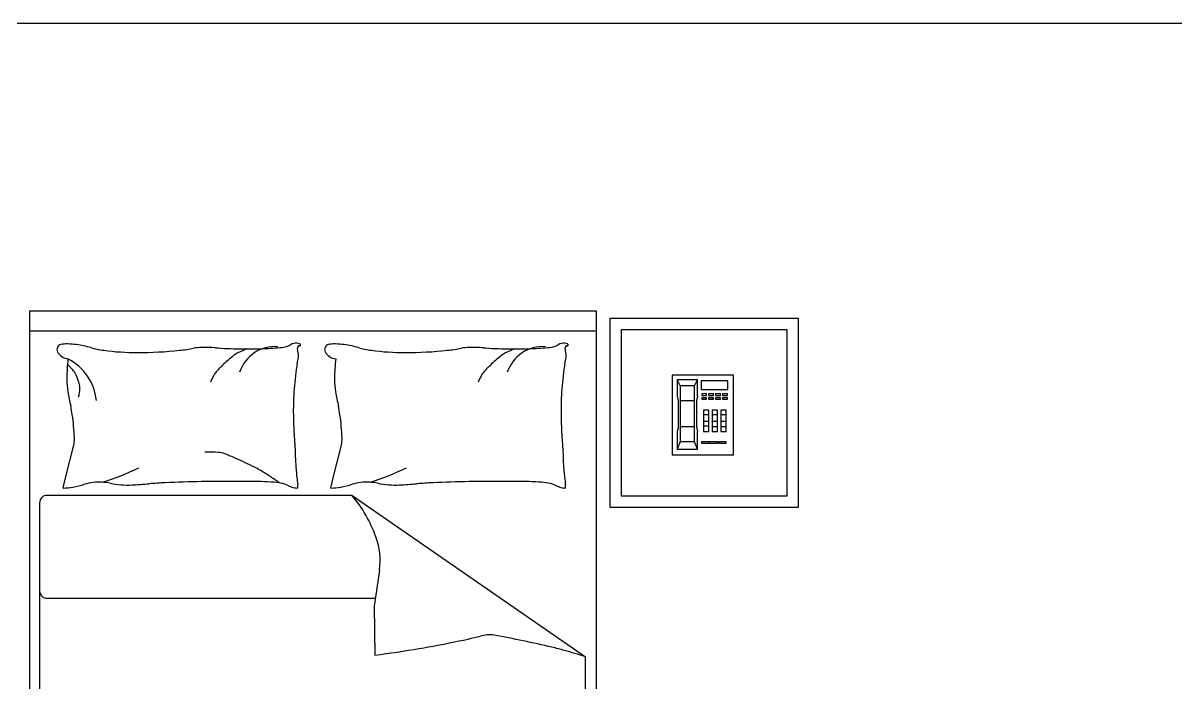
# Model space of a CAD drawing. Header units: inches. Extents: x 11.4 to 53.9, y 13.7 to 38.5.
# Drawn here: x 13.627 to 16.681, y 20.672 to 22.419 of the extents above; entities that cross this region are included whole.
import ezdxf

# ---------------------------------------------------------------- set-up
doc = ezdxf.new("R2010")
doc.units = ezdxf.units.IN
doc.header["$MEASUREMENT"] = 0
for name, color, linetype in [('02', 2, 'Continuous'), ('1', 1, 'Continuous'), ('4', 4, 'Continuous')]:
    doc.layers.add(name, color=color, linetype=linetype)

msp = doc.modelspace()

# ---------------------------------------------------------------- linework, layer by layer
at = {"layer": '02'}
for p, q in [((13.6451, 21.6046), (15.1451, 21.6046)), ((13.7404, 21.2187), (13.7611, 21.3013)), ((14.4497, 21.2187), (14.4703, 21.3013)), ((13.7329, 21.1887), (13.7404, 21.2187)), ((14.4422, 21.1887), (14.4497, 21.2187)), ((14.4986, 21.1685), (13.6909, 21.1685)), ((14.4986, 21.1685), (15.1167, 20.7411)), ((13.6709, 21.1485), (13.6709, 19.6892)), ((14.5711, 20.9708), (14.5575, 20.8754)), ((13.6909, 20.8959), (14.5604, 20.8959)), ((14.5575, 20.8754), (14.5592, 20.7453)), ((15.1167, 19.6892), (15.1167, 20.7411))]:
    msp.add_line(p, q, dxfattribs=at)
msp.add_lwpolyline([(15.6514, 21.6073), (15.2114, 21.6073), (15.2114, 21.1673), (15.6514, 21.1673)], close=True, dxfattribs=at)
for centre, radius, start, end in [((13.7299, 21.5549), 0.0131, 101.2724, 206.5805), ((13.745, 21.4791), 0.0904, 90, 101.2724), ((13.745, 21.4083), 0.1611, 81.5628, 90), ((13.7239, 21.2663), 0.3048, 74.256, 81.5628), ((14.3082, 21.6139), 0.0539, 275.2592, 300.6513), ((14.3505, 21.5427), 0.0289, 85.6975, 120.6513), ((14.3507, 21.5465), 0.0251, 68.2117, 85.6975), ((14.3585, 21.5605), 0.00428, 78.1069, 158.0096), ((14.3598, 21.567), 0.00232, 258.1069, 19.564), ((14.3588, 21.5666), 0.00342, 19.564, 68.2117), ((14.4391, 21.5549), 0.0131, 101.2724, 206.5805), ((14.4542, 21.4791), 0.0904, 90, 101.2724), ((14.4542, 21.4083), 0.1611, 81.5628, 90), ((14.4331, 21.2663), 0.3048, 74.256, 81.5628), ((15.0175, 21.6139), 0.0539, 275.2592, 300.6513), ((15.0597, 21.5427), 0.0289, 85.6975, 120.6513), ((15.06, 21.5465), 0.0251, 68.2117, 85.6975), ((15.0677, 21.5605), 0.00428, 78.1069, 158.0096), ((15.0691, 21.567), 0.00232, 258.1069, 19.564), ((15.068, 21.5666), 0.00342, 19.564, 68.2117), ((13.7487, 21.5643), 0.0342, 206.5805, 265.5998), ((13.8723, 21.7928), 0.2422, 254.256, 262.4531), ((13.9302, 22.2294), 0.6827, 262.4531, 270), ((13.9302, 22.5957), 1.049, 270, 276.0867), ((13.9853, 22.0789), 0.5293, 276.0867, 280.1899), ((14.1059, 21.408), 0.1524, 92.5386, 100.1899), ((14.1119, 21.2708), 0.2897, 85.1982, 92.5386), ((14.2093, 22.4296), 0.8732, 265.1982, 269.4243), ((14.4268, 21.2307), 0.3916, 128.3886, 133.8115), ((14.2313, 21.4775), 0.0768, 117.2396, 128.3886), ((14.3033, 21.3377), 0.234, 110.8603, 117.2396), ((14.2946, 21.4632), 0.0992, 85.7841, 161.5603), ((14.2155, 23.0507), 1.4943, 269.4243, 271.9079), ((14.2379, 22.3776), 0.8208, 271.9079, 275.2592), ((14.369, 21.5563), 0.0156, 158.0096, 201.421), ((14.3239, 21.5386), 0.0328, 351.8665, 21.421), ((14.4579, 21.5643), 0.0342, 206.5805, 265.5998), ((14.5816, 21.7928), 0.2422, 254.256, 262.4531), ((14.6394, 22.2294), 0.6827, 262.4531, 270), ((14.6394, 22.5957), 1.049, 270, 276.0867), ((14.6945, 22.0789), 0.5293, 276.0867, 280.1899), ((14.8151, 21.408), 0.1524, 92.5386, 100.1899), ((14.8212, 21.2708), 0.2897, 85.1982, 92.5386), ((14.9185, 22.4296), 0.8732, 265.1982, 269.4243), ((15.1361, 21.2307), 0.3916, 128.3886, 133.8115), ((14.9405, 21.4775), 0.0768, 117.2396, 128.3886), ((15.0125, 21.3377), 0.234, 110.8603, 117.2396), ((15.0039, 21.4632), 0.0992, 85.7841, 161.5603), ((14.9248, 23.0507), 1.4943, 269.4243, 271.9079), ((14.9472, 22.3776), 0.8208, 271.9079, 275.2592), ((15.0782, 21.5563), 0.0156, 158.0096, 201.421), ((15.0332, 21.5386), 0.0328, 351.8665, 21.421), ((14.2348, 21.4771), 0.4918, 173.7676, 180), ((13.6913, 21.4417), 0.0899, 41.4429, 53.7359), ((13.6819, 21.4058), 0.1399, 5.6311, 62.7964), ((14.3116, 21.3508), 0.2252, 133.8115, 140.9651), ((14.5473, 21.4755), 0.1983, 167.8905, 172.3191), ((14.1128, 21.5688), 0.246, 347.8905, 351.8665), ((14.9441, 21.4771), 0.4918, 173.7676, 180), ((15.0208, 21.3508), 0.2252, 133.8115, 140.9651), ((15.2565, 21.4755), 0.1983, 167.8905, 172.3191), ((14.8221, 21.5688), 0.246, 347.8905, 351.8665), ((13.947, 21.4771), 0.204, 180, 189.6844), ((13.7192, 21.4664), 0.0526, 25.3551, 41.4429), ((13.6302, 21.4242), 0.1511, 21.8149, 25.3551), ((13.5796, 21.404), 0.2056, 18.7799, 21.8149), ((14.3078, 21.3901), 0.2002, 151.6832, 156.9972), ((14.175, 21.4616), 0.0493, 140.9651, 151.6832), ((15.2556, 21.38), 0.9131, 172.3191, 176.6313), ((14.6562, 21.4771), 0.204, 180, 189.6844), ((15.017, 21.3901), 0.2002, 151.6832, 156.9972), ((14.8842, 21.4616), 0.0493, 140.9651, 151.6832), ((15.9648, 21.38), 0.9131, 172.3191, 176.6313), ((14.6154, 21.5912), 0.882, 189.6844, 192.1984), ((13.7211, 21.4521), 0.0562, 0, 18.7799), ((13.6857, 21.4521), 0.0915, 345.3149, 0), ((15.3246, 21.5912), 0.882, 189.6844, 192.1984), ((15.0217, 21.3938), 0.6787, 176.6313, 181.6331), ((15.7309, 21.3938), 0.6787, 176.6313, 181.6331), ((13.4433, 21.3378), 0.3171, 8.0051, 12.1984), ((13.105, 21.2902), 0.6588, 2.6649, 8.0051), ((14.1525, 21.3378), 0.3171, 8.0051, 12.1984), ((13.8142, 21.2902), 0.6588, 2.6649, 8.0051), ((15.7079, 21.4134), 1.3652, 181.6331, 183.055), ((16.4171, 21.4134), 1.3652, 181.6331, 183.055), ((13.6954, 21.3177), 0.0677, 345.9548, 2.6649), ((27.9608, 22.0673), 13.6356, 183.05496, 183.50486), ((14.4046, 21.3177), 0.0677, 345.9548, 2.6649), ((28.67, 22.0673), 13.6356, 183.05496, 183.50486), ((14.1254, 21.011), 0.2721, 85.9172, 93.5552), ((14.1406, 21.2245), 0.058, 69.3257, 85.9172), ((13.9822, 20.8047), 0.5066, 65.6735, 69.3257), ((13.6009, 19.9613), 1.4323, 63.5015, 65.6735), ((13.6181, 21.909), 0.7387, 287.1982, 295.3111), ((14.1005, 20.9633), 0.3126, 57.865, 63.5015), ((14.6713, 21.2533), 0.3212, 183.5049, 189.9984), ((14.3273, 21.909), 0.7387, 287.1982, 295.3111), ((15.3806, 21.2533), 0.3212, 183.5049, 189.9984), ((13.8258, 21.0836), 0.1197, 96.4341, 107.3864), ((13.8287, 21.0576), 0.1459, 78.4414, 96.4341), ((13.904, 21.426), 0.2301, 258.4414, 272.7491), ((13.8477, 22.5993), 1.4048, 272.7491, 274.6176), ((14.0587, 19.9866), 1.2165, 92.6096, 94.6176), ((14.1564, 17.8431), 3.3622, 90.9704, 92.6096), ((14.1963, 15.4871), 5.7185, 89.7135, 90.9704), ((14.2191, 20.0416), 1.164, 86.426, 89.7135), ((13.8792, 20.611), 0.7286, 54.1737, 57.865), ((14.2826, 21.0577), 0.1459, 77.131, 86.426), ((14.305, 21.1558), 0.0453, 62.7159, 77.131), ((14.535, 21.0836), 0.1197, 96.4341, 107.3864), ((14.538, 21.0576), 0.1459, 78.4414, 96.4341), ((14.6133, 21.426), 0.2301, 258.4414, 272.7491), ((14.5569, 22.5993), 1.4048, 272.7491, 274.6176), ((14.768, 19.9866), 1.2165, 92.6096, 94.6176), ((14.8657, 17.8431), 3.3622, 90.9704, 92.6096), ((14.9056, 15.4871), 5.7185, 89.7135, 90.9704), ((14.9283, 20.0416), 1.164, 86.426, 89.7135), ((14.9918, 21.0577), 0.1459, 77.131, 86.426), ((15.0142, 21.1558), 0.0453, 62.7159, 77.131), ((13.6909, 21.1485), 0.02, 90, 180), ((13.7338, 21.1884), 0.000917, 165.9551, 274.0829), ((13.7146, 21.4576), 0.2708, 274.0829, 279.4841), ((13.7214, 21.4171), 0.2297, 279.4841, 287.3864), ((14.3609, 21.2642), 0.0767, 242.7159, 253.7788), ((14.3639, 21.2745), 0.0875, 253.7788, 262.8796), ((14.3532, 21.189), 0.00132, 262.8796, 343.3022), ((14.336, 21.1942), 0.0193, 343.3022, 9.9984), ((14.4431, 21.1884), 0.000917, 165.9551, 274.0829), ((14.4238, 21.4576), 0.2708, 274.0829, 279.4841), ((14.4306, 21.4171), 0.2297, 279.4841, 287.3864), ((14.2098, 20.9292), 0.3751, 20.1488, 39.6445), ((15.0701, 21.2642), 0.0767, 242.7159, 253.7788), ((15.0731, 21.2745), 0.0875, 253.7788, 262.8796), ((15.0625, 21.189), 0.00132, 262.8796, 343.3022), ((15.0452, 21.1942), 0.0193, 343.3022, 9.9984), ((14.3928, 20.9963), 0.1801, 351.8644, 20.1488), ((13.6909, 20.9159), 0.02, 180, 270), ((14.2499, 23.3156), 2.588, 279.495, 281.6741), ((14.2645, 23.2449), 2.5158, 281.6741, 283.1904), ((14.8829, 20.6064), 0.1942, 97.7304, 103.1904), ((14.8646, 20.7412), 0.0581, 79.2724, 97.7304), ((14.1188, 16.8048), 4.0646, 77.0745, 79.2724), ((14.0532, 24.4913), 3.7801, 277.692, 279.495), ((14.881, 20.1256), 0.6574, 74.0648, 77.0745), ((14.5576, 18.9932), 1.8351, 72.2636, 74.0648)]:
    msp.add_arc(centre, radius, start, end, dxfattribs=at)
at = {"layer": '1'}
for p, q in [((11.748, 22.4193), (32.0742, 22.4193)), ((15.5095, 21.4869), (15.3465, 21.4869)), ((15.3465, 21.4869), (15.3465, 21.2761)), ((15.3604, 21.4742), (15.3604, 21.4309)), ((15.4141, 21.4742), (15.3604, 21.4742)), ((15.3604, 21.4742), (15.3677, 21.4587)), ((15.4062, 21.4587), (15.4141, 21.4742)), ((15.4141, 21.4309), (15.4141, 21.4746)), ((15.5095, 21.2761), (15.5095, 21.4869)), ((15.3677, 21.4587), (15.3677, 21.3105)), ((15.4062, 21.4587), (15.3677, 21.4587)), ((15.4062, 21.3105), (15.4062, 21.4587)), ((15.4234, 21.4714), (15.4234, 21.4489)), ((15.4944, 21.4714), (15.4234, 21.4714)), ((15.4234, 21.4489), (15.4944, 21.4489)), ((15.4944, 21.4489), (15.4944, 21.4714)), ((15.3604, 21.4309), (15.3629, 21.4197)), ((15.3629, 21.4197), (15.3629, 21.3474)), ((15.4062, 21.4187), (15.3677, 21.4187)), ((15.4141, 21.4309), (15.4109, 21.4197)), ((15.4109, 21.4197), (15.4109, 21.3487)), ((15.4251, 21.437), (15.4251, 21.4328)), ((15.4378, 21.437), (15.4251, 21.437)), ((15.4251, 21.4328), (15.4378, 21.4328)), ((15.4251, 21.4271), (15.4251, 21.4229)), ((15.4378, 21.4271), (15.4251, 21.4271)), ((15.4251, 21.4229), (15.4378, 21.4229)), ((15.4378, 21.4328), (15.4378, 21.437)), ((15.4378, 21.4229), (15.4378, 21.4271)), ((15.4434, 21.437), (15.4434, 21.4328)), ((15.4562, 21.437), (15.4434, 21.437)), ((15.4434, 21.4328), (15.4562, 21.4328)), ((15.4434, 21.4271), (15.4434, 21.4229)), ((15.4562, 21.4271), (15.4434, 21.4271)), ((15.4434, 21.4229), (15.4562, 21.4229)), ((15.4562, 21.4328), (15.4562, 21.437)), ((15.4562, 21.4229), (15.4562, 21.4271)), ((15.4618, 21.437), (15.4618, 21.4328)), ((15.4745, 21.437), (15.4618, 21.437)), ((15.4618, 21.4328), (15.4745, 21.4328)), ((15.4618, 21.4271), (15.4618, 21.4229)), ((15.4745, 21.4271), (15.4618, 21.4271)), ((15.4618, 21.4229), (15.4745, 21.4229)), ((15.4745, 21.4328), (15.4745, 21.437)), ((15.4745, 21.4229), (15.4745, 21.4271)), ((15.4802, 21.437), (15.4802, 21.4328)), ((15.4929, 21.437), (15.4802, 21.437)), ((15.4802, 21.4328), (15.4929, 21.4328)), ((15.4802, 21.4271), (15.4802, 21.4229)), ((15.4929, 21.4271), (15.4802, 21.4271)), ((15.4802, 21.4229), (15.4929, 21.4229)), ((15.4929, 21.4328), (15.4929, 21.437)), ((15.4929, 21.4229), (15.4929, 21.4271)), ((15.4438, 21.3941), (15.43, 21.3941)), ((15.43, 21.3941), (15.43, 21.338)), ((15.43, 21.3825), (15.4438, 21.3825)), ((15.4438, 21.338), (15.4438, 21.3941)), ((15.4664, 21.3941), (15.4526, 21.3941)), ((15.4526, 21.3941), (15.4526, 21.338)), ((15.4526, 21.3825), (15.4664, 21.3825)), ((15.4664, 21.338), (15.4664, 21.3941)), ((15.4759, 21.3941), (15.4759, 21.338)), ((15.4897, 21.3941), (15.4759, 21.3941)), ((15.4759, 21.3825), (15.4897, 21.3825)), ((15.4897, 21.338), (15.4897, 21.3941)), ((15.3677, 21.3508), (15.4062, 21.3508)), ((15.4438, 21.3645), (15.43, 21.3645)), ((15.43, 21.3528), (15.4438, 21.3528)), ((15.4664, 21.3645), (15.4526, 21.3645)), ((15.4897, 21.3645), (15.4759, 21.3645)), ((15.3629, 21.3474), (15.3604, 21.3378)), ((15.3604, 21.3378), (15.3604, 21.2911)), ((15.4109, 21.3487), (15.4141, 21.3378)), ((15.4141, 21.2906), (15.4141, 21.3378)), ((15.43, 21.338), (15.4438, 21.338)), ((15.4664, 21.3496), (15.4526, 21.3496)), ((15.4526, 21.338), (15.4664, 21.338)), ((15.4897, 21.3496), (15.4759, 21.3496)), ((15.4759, 21.338), (15.4897, 21.338)), ((15.3677, 21.3105), (15.3604, 21.2911)), ((15.3604, 21.2911), (15.4141, 21.2911)), ((15.4062, 21.3105), (15.3677, 21.3105)), ((15.4141, 21.2911), (15.4062, 21.3105)), ((15.4247, 21.3105), (15.4247, 21.3065)), ((15.4671, 21.3105), (15.4247, 21.3105)), ((15.4247, 21.3065), (15.4671, 21.3065)), ((15.4446, 21.3065), (15.4446, 21.3105)), ((15.4671, 21.3065), (15.4671, 21.3105)), ((15.4698, 21.3105), (15.4698, 21.3065)), ((15.4896, 21.3105), (15.4698, 21.3105)), ((15.4698, 21.3065), (15.4896, 21.3065)), ((15.4896, 21.3065), (15.4896, 21.3105)), ((15.3465, 21.2761), (15.5095, 21.2761))]:
    msp.add_line(p, q, dxfattribs=at)
at = {"layer": '4'}
for p, q in [((13.6451, 21.657), (15.1451, 21.657)), ((13.6451, 19.657), (13.6451, 21.657)), ((15.1451, 21.657), (15.1451, 19.657))]:
    msp.add_line(p, q, dxfattribs=at)
msp.add_lwpolyline([(15.6814, 21.6373), (15.1814, 21.6373), (15.1814, 21.1373), (15.6814, 21.1373)], close=True, dxfattribs=at)

doc.saveas('drawing.dxf')
